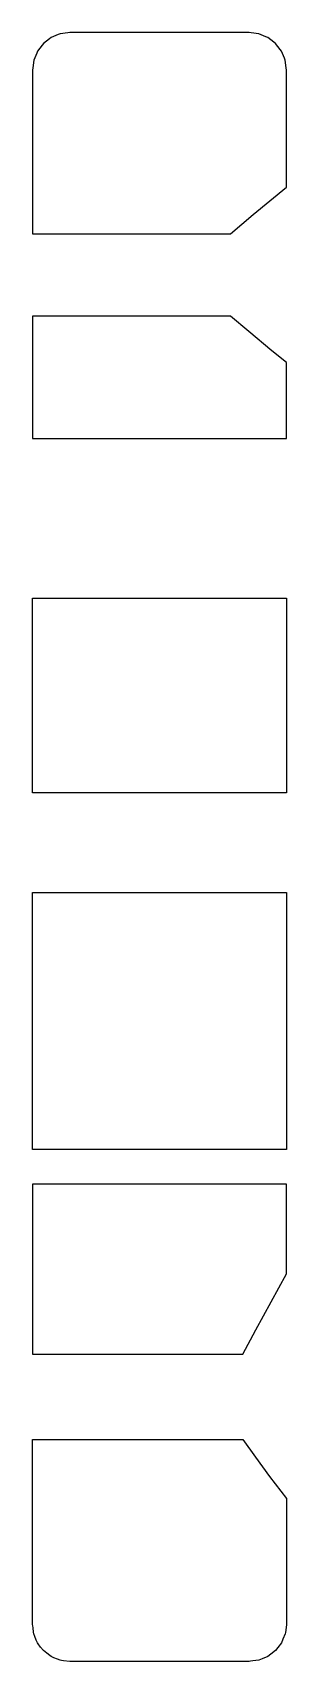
# Model space of a CAD drawing. Header units: metres. Extents: x 2.4 to 16, y -16 to 71.
import ezdxf

# ---------------------------------------------------------------- set-up
doc = ezdxf.new("R2010")
doc.units = ezdxf.units.M

msp = doc.modelspace()

# ---------------------------------------------------------------- linework, layer by layer
for p, q in [((3.314, 70.666), (2.986, 70.414)), ((3.4, 70.732), (3.314, 70.666)), ((3.782, 70.89), (3.4, 70.732)), ((3.882, 70.932), (3.782, 70.89)), ((4.292, 70.986), (3.882, 70.932)), ((4.4, 71), (4.292, 70.986)), ((5.297, 71), (4.4, 71)), ((13.896, 71), (5.297, 71)), ((14, 71), (13.896, 71)), ((14.116, 70.985), (14, 71)), ((14.518, 70.932), (14.116, 70.985)), ((14.891, 70.777), (14.518, 70.932)), ((15, 70.732), (14.891, 70.777)), ((15.321, 70.486), (15, 70.732)), ((15.414, 70.414), (15.321, 70.486)), ((2.626, 69.899), (2.468, 69.518)), ((2.668, 70), (2.626, 69.899)), ((2.919, 70.328), (2.668, 70)), ((2.986, 70.414), (2.919, 70.328)), ((15.661, 70.093), (15.414, 70.414)), ((15.732, 70), (15.661, 70.093)), ((15.887, 69.626), (15.732, 70)), ((15.932, 69.518), (15.887, 69.626)), ((2.414, 69.108), (2.4, 69)), ((2.4, 69), (2.4, 60.536)), ((2.468, 69.518), (2.414, 69.108)), ((15.985, 69.116), (15.932, 69.518)), ((16, 69), (15.985, 69.116)), ((16, 65.856), (16, 69)), ((16, 65.48), (16, 65.856)), ((16, 65.856), (16, 65.856)), ((16, 64.584), (16, 65.48)), ((16, 62.735), (16, 64.584)), ((14.22, 61.284), (16, 62.735)), ((13, 60.243), (14.22, 61.284)), ((2.4, 60.536), (2.4, 60.243)), ((2.4, 60.243), (3.495, 60.243)), ((3.495, 60.243), (13, 60.243)), ((11.905, 55.861), (2.4, 55.861)), ((2.4, 55.861), (2.4, 49.771)), ((13, 55.861), (11.905, 55.861)), ((13.989, 55.026), (13, 55.861)), ((15.209, 53.996), (13.989, 55.026)), ((16, 53.372), (15.209, 53.996)), ((16, 49.553), (16, 53.372)), ((2.4, 49.771), (2.4, 49.563)), ((2.4, 49.563), (2.4, 49.502)), ((2.4, 49.502), (2.4, 49.477)), ((2.4, 49.477), (2.4, 49.399)), ((2.4, 49.399), (2.4, 49.321)), ((2.4, 49.321), (15.805, 49.321)), ((15.805, 49.321), (16, 49.321)), ((16, 49.46), (16, 49.553)), ((16, 49.321), (16, 49.46)), ((16, 49.46), (16, 49.46)), ((2.4, 40.717), (2.4, 40.784)), ((2.4, 40.784), (2.595, 40.784)), ((2.4, 40.66), (2.4, 40.717)), ((2.4, 36.553), (2.4, 40.66)), ((2.595, 40.784), (16, 40.784)), ((16, 40.784), (16, 40.66)), ((16, 40.66), (16, 40.413)), ((16, 40.66), (16, 40.66)), ((16, 40.413), (16, 33.732)), ((2.4, 33.732), (2.4, 36.553)), ((2.4, 32.214), (2.4, 33.732)), ((16, 33.732), (16, 30.392)), ((2.4, 30.392), (2.4, 32.214)), ((7.645, 30.392), (2.4, 30.392)), ((16, 30.392), (7.645, 30.392)), ((2.4, 23.587), (2.4, 25.072)), ((2.4, 25.072), (10.755, 25.072)), ((10.755, 25.072), (16, 25.072)), ((16, 25.072), (16, 21.732)), ((2.4, 21.732), (2.4, 23.587)), ((2.4, 19.579), (2.4, 21.732)), ((16, 21.732), (16, 18.144)), ((2.4, 18.144), (2.4, 19.579)), ((2.4, 15.051), (2.4, 18.144)), ((16, 18.144), (16, 11.34)), ((16, 18.144), (16, 18.144)), ((2.4, 11.34), (2.4, 15.051)), ((13.085, 11.34), (2.4, 11.34)), ((16, 11.34), (13.085, 11.34)), ((5.315, 9.484), (2.4, 9.484)), ((2.4, 9.484), (2.4, 6.422)), ((16, 9.484), (5.315, 9.484)), ((16, 9.013), (16, 9.484)), ((16, 4.701), (16, 9.013)), ((2.4, 6.422), (2.4, 2.422)), ((14.366, 1.712), (16, 4.701)), ((16, 4.701), (16, 4.701)), ((2.4, 2.422), (2.4, 0.413)), ((13.656, 0.413), (14.366, 1.712)), ((2.4, 0.413), (9.882, 0.413)), ((9.882, 0.413), (13.656, 0.413)), ((2.4, -4.242), (2.4, -4.14)), ((2.4, -4.14), (12.574, -4.14)), ((2.4, -4.891), (2.4, -4.242)), ((12.574, -4.14), (13.656, -4.14)), ((13.656, -4.14), (14.347, -5.097)), ((2.4, -13.962), (2.4, -4.891)), ((14.347, -5.097), (15.097, -6.126)), ((15.097, -6.126), (16, -7.296)), ((16, -7.296), (16, -7.712)), ((16, -7.712), (16, -8.468)), ((16, -8.468), (16, -14)), ((16, -8.468), (16, -8.468)), ((2.4, -14), (2.4, -13.962)), ((2.402, -14.031), (2.4, -14)), ((2.414, -14.103), (2.402, -14.031)), ((2.427, -14.205), (2.414, -14.103)), ((2.45, -14.442), (2.427, -14.205)), ((2.468, -14.518), (2.45, -14.442)), ((2.519, -14.668), (2.468, -14.518)), ((2.598, -14.859), (2.519, -14.668)), ((15.932, -14.518), (15.808, -14.817)), ((15.943, -14.458), (15.932, -14.518)), ((15.997, -14.05), (15.943, -14.458)), ((16, -14), (15.997, -14.05)), ((2.668, -15), (2.598, -14.859)), ((2.711, -15.068), (2.668, -15)), ((2.836, -15.232), (2.711, -15.068)), ((2.986, -15.414), (2.836, -15.232)), ((3.17, -15.565), (2.986, -15.414)), ((3.335, -15.691), (3.17, -15.565)), ((15.158, -15.611), (15, -15.732)), ((15.414, -15.414), (15.158, -15.611)), ((15.535, -15.257), (15.414, -15.414)), ((15.732, -15), (15.535, -15.257)), ((15.808, -14.817), (15.732, -15)), ((3.4, -15.732), (3.335, -15.691)), ((3.543, -15.803), (3.4, -15.732)), ((3.734, -15.882), (3.543, -15.803)), ((3.882, -15.932), (3.734, -15.882)), ((3.96, -15.95), (3.882, -15.932)), ((4.066, -15.967), (3.96, -15.95)), ((4.4, -16), (4.066, -15.967)), ((6.226, -16), (4.4, -16)), ((14, -16), (6.226, -16)), ((14.064, -15.995), (14, -16)), ((14.197, -15.974), (14.064, -15.995)), ((14.518, -15.932), (14.197, -15.974)), ((14.701, -15.856), (14.518, -15.932)), ((15, -15.732), (14.701, -15.856))]:
    msp.add_line(p, q)

doc.saveas('drawing.dxf')
